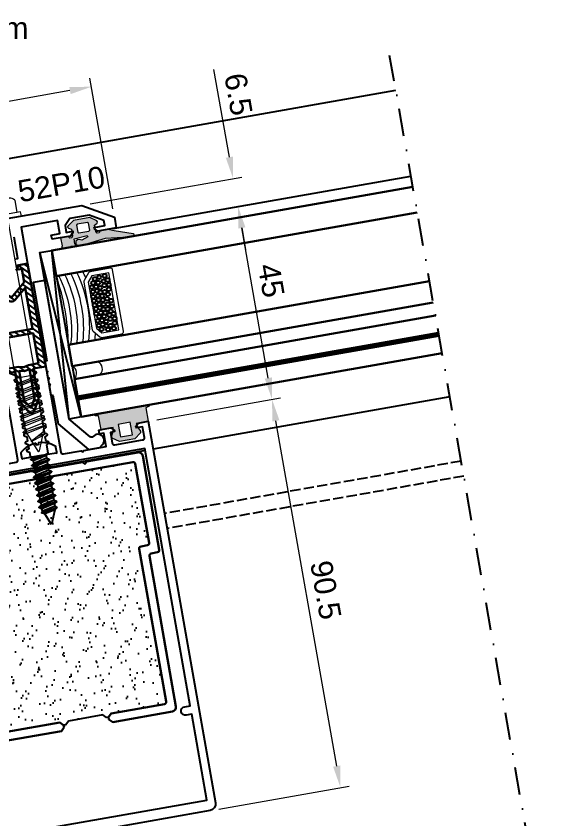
# Model space of a CAD drawing. Header units: millimetres. Extents: x 22319 to 27873, y 35287 to 39437.
# Drawn here: x 23661.8 to 23784.3, y 38322.5 to 38506.9 of the extents above; entities that cross this region are included whole.
import ezdxf
from ezdxf.enums import TextEntityAlignment as Align

# ---------------------------------------------------------------- set-up
doc = ezdxf.new("R2010")
doc.units = ezdxf.units.MM
doc.header["$LTSCALE"] = 0.5
for name, pattern in [('ACDINTGB', [9, 4, -1, 1, -1, 1, -1]), ('AM_DIN_F_W050', [6.25, 4.75, -1.5]), ('DASHDOT', [25.4, 12.7, -6.35, 0, -6.35])]:
    doc.linetypes.add(name, pattern=pattern)
for name, color, linetype in [('1', 1, 'Continuous'), ('2', 2, 'Continuous'), ('PROFILE_PO', 2, 'Continuous'), ('S_GASKET_HATCH', 252, 'Continuous')]:
    doc.layers.add(name, color=color, linetype=linetype)
for name, color, linetype, lineweight in [('AM_0', 7, 'Continuous', 30), ('AM_1', 14, 'Continuous', 30), ('AM_3', 6, 'AM_DIN_F_W050', 25), ('AM_4', 3, 'Continuous', 25), ('AM_5', 3, 'Continuous', 18), ('AM_6', 2, 'Continuous', 20), ('AM_7', 4, 'DASHDOT', 25), ('AM_8', 1, 'Continuous', 25), ('PROFILE_X2', 2, 'ACDINTGB', 9), ('S_ACCESSORY', 7, 'Continuous', 9), ('S_GASKET', 7, 'Continuous', 9), ('S_SILICON', 7, 'Continuous', 9)]:
    doc.layers.add(name, color=color, linetype=linetype, lineweight=lineweight)
doc.styles.add('Border', font='ARIAL.TTF')
doc.styles.get("Standard").update_dxf_attribs({"font": 'ARIAL.TTF'})
doc.dimstyles.new('SBS_DIN$0', dxfattribs={"dimscale": 2, "dimtxt": 2.5, "dimasz": 2.5, "dimexe": 1, "dimexo": 1, "dimgap": 1, "dimtad": 1, "dimrnd": 0.5, "dimdsep": 46, "dimtxsty": 'Standard', "dimcen": 0, "dimclrd": 256, "dimclre": 256, "dimclrt": 2, "dimadec": 0, "dimazin": 2, "dimtp": 0.1, "dimtm": 0.1, "dimtfac": 0.71, "dimtofl": 0, "dimtmove": 0, "dimatfit": 3, "dimfxl": 0, "dimlwd": -1, "dimlwe": -1, "dimarcsym": 0})

# ---------------------------------------------------------------- blocks, each defined once
blk = doc.blocks.new('*D468')
at = {"layer": 'AM_5'}
for p, q in [((23694.17557679348, 38414.12489868151), (23722.65733240346, 38419.1470006535)), ((23735.53463608797, 38334.59864141561), (23721.55595778577, 38413.87566553311)), ((23708.41352524283, 38324.7393247674), (23738.37249248233, 38330.02189900589))]:
    blk.add_line(p, q, dxfattribs=at)
for points in [[(23722.37663091328, 38414.02037234783), (23720.73528465827, 38413.73095871838), (23720.68771689744, 38418.79970429817)], [(23736.35530921548, 38334.74334823034), (23734.71396296046, 38334.45393460089), (23736.4028769763, 38329.67460265056)]]:
    blk.add_solid(points, dxfattribs=at)
at = {"layer": 'Defpoints', "color": 0}
for p in [(23720.68771689744, 38418.79970429817), (23692.20596128746, 38413.77760232618), (23706.4439097368, 38324.39202841207)]:
    blk.add_point(p, dxfattribs=at)
at = {"layer": 'AM_5', "color": 2, "insert": (23733.02899362683, 38375.02775017411), "char_height": 5, "attachment_point": 5, "rotation": 280.00000000000347}
blk.add_mtext('90.5', dxfattribs=at)
blk = doc.blocks.new('*D469')
at = {"layer": 'AM_5'}
for p, q in [((23684.10279514157, 38462.61241279385), (23678.81787461324, 38492.5846865043)), ((23674.24113220351, 38489.74683010994), (23631.89439882399, 38482.27995847027)), ((23631.90798423193, 38453.40905937749), (23626.6230637036, 38483.38133308795))]:
    blk.add_line(p, q, dxfattribs=at)
for points in [[(23674.09642538879, 38490.56750323746), (23674.38583901824, 38488.92615698243), (23679.16517096858, 38490.61507099828)], [(23631.74969200927, 38483.10063159778), (23632.03910563872, 38481.45928534275), (23626.97036005893, 38481.41171758193)]]:
    blk.add_solid(points, dxfattribs=at)
at = {"layer": 'Defpoints', "color": 0}
for p in [(23626.97036005893, 38481.41171758193), (23684.45009149691, 38460.64279728782), (23632.25528058727, 38451.43944387146)]:
    blk.add_point(p, dxfattribs=at)
at = {"layer": 'AM_5', "color": 2, "insert": (23652.27687268819, 38490.498770393), "char_height": 5, "attachment_point": 5, "rotation": 10.000000000005}
blk.add_mtext('53', dxfattribs=at)
blk = doc.blocks.new('*D470')
at = {"layer": 'AM_5'}
for p, q in [((23710.87659485923, 38474.44134234334), (23707.32662595864, 38494.57421642941)), ((23678.90216603665, 38463.72625478975), (23713.71445125358, 38469.86459993361)), ((23685.8690199274, 38458.35445931232), (23714.8431587329, 38463.46338172653)), ((23713.74178411521, 38458.19204660613), (23714.61002500355, 38453.26800784106))]:
    blk.add_line(p, q, dxfattribs=at)
for points in [[(23711.69726798674, 38474.58604915807), (23710.05592173172, 38474.29663552863), (23711.74483574756, 38469.51730357828)], [(23714.56245724272, 38458.33675342085), (23712.9211109877, 38458.04733979141), (23712.87354322687, 38463.11608537119)]]:
    blk.add_solid(points, dxfattribs=at)
at = {"layer": 'Defpoints', "color": 0}
for p in [(23711.74483574756, 38469.51730357828), (23676.93255053062, 38463.37895843441), (23683.89940442138, 38458.00716295699)]:
    blk.add_point(p, dxfattribs=at)
at = {"layer": 'AM_5', "color": 2, "insert": (23712.95360519352, 38488.88093561752), "char_height": 5, "attachment_point": 5, "rotation": 280.00000000000347}
blk.add_mtext('6.5', dxfattribs=at)
blk = doc.blocks.new('pv002')
at = {"layer": 'AM_8'}
h = blk.add_hatch(dxfattribs=at)
h.set_pattern_fill('USER', color=256, angle=45, pattern_type=0)
h.set_pattern_definition([(45, (-1649.052311359614, -464.2889585145235), (-0.7071067811865475, 0.7071067811865476), [])])
edge = h.paths.add_edge_path()
edge.add_line((0, 0), (-2.899999999999636, 0))
edge.add_line((-2.899999999999636, 3.550000000000182), (-2.899999999999636, 0))
edge.add_line((-2.700000000000728, 3.603589838486187), (-2.900000000001455, 3.550000000000182))
edge.add_line((-2.700000000000728, 3.603589838486187), (-2.700000000000728, 3.996410161513722))
edge.add_line((-2.700000000000728, 3.996410161513722), (-2.900000000001455, 4.050000000000182))
edge.add_line((-2.899999999999636, 5.349999999999909), (-2.899999999999636, 4.049999999999727))
edge.add_line((-2.700000000000728, 5.403589838486369), (-2.900000000001455, 5.349999999999909))
edge.add_line((-2.700000000000728, 5.403589838486369), (-2.700000000000728, 5.796410161513904))
edge.add_line((-2.899999999999636, 5.849999999999909), (-2.699999999998909, 5.79641016151345))
edge.add_line((-2.899999999999636, 5.849999999999909), (-2.899999999999636, 7.062741470229412))
edge.add_line((-4.393782217350235, 9.650048166123725), (-2.899999999999636, 7.062741470228957))
edge.add_arc((-5, 9.300048166123815), 0.7000000000000146, 390.000000000001, 450)
edge.add_arc((-5, 9.300048166123815), 0.7000000000000135, 450, 509.999999999997)
edge.add_line((-7.100000000000364, 7.062741470228957), (-5.606217782649765, 9.650048166123725))
edge.add_line((-7.100000000000364, 5.849999999999909), (-7.100000000000364, 7.062741470228957))
edge.add_line((-7.299999999999272, 5.79641016151345), (-7.099999999998545, 5.849999999999909))
edge.add_line((-7.299999999999272, 5.79641016151345), (-7.299999999999272, 5.403589838485914))
edge.add_line((-7.100000000000364, 5.349999999999909), (-7.299999999999272, 5.403589838486369))
edge.add_line((-7.100000000000364, 4.050000000000182), (-7.100000000000364, 5.349999999999909))
edge.add_line((-7.299999999999272, 3.996410161513722), (-7.099999999998545, 4.050000000000182))
edge.add_line((-7.299999999999272, 3.996410161513722), (-7.299999999999272, 3.603589838486187))
edge.add_line((-7.100000000000364, 3.550000000000182), (-7.299999999999272, 3.603589838486187))
edge.add_line((-7.100000000000364, 3.550000000000182), (-7.100000000000364, 0))
edge.add_line((-10, 0), (-7.100000000000364, 0))
edge.add_line((-10, 0), (-10, -24))
edge.add_line((-10, -24), (-8.075735931288364, -24))
edge.add_line((-8.075735931288364, -24), (-7.587867965645273, -23.512132034356))
edge.add_arc((-7.799999999999272, -23.30000000000018), 0.2999999999999711, 314.999999999958, 356.718851247591)
edge.add_arc((-7.799999999999272, -23.30000000000018), 0.3000000000001083, 356.718851247591, 450)
edge.add_line((-8.5, -23), (-7.799999999999272, -23))
edge.add_line((-8.5, -19.93684870912102), (-8.5, -23.00000000000045))
edge.add_line((-8.5, -19.93684870912102), (-5, -17.00000000000045))
edge.add_line((-5, -17), (-1.5, -19.93684870912011))
edge.add_line((-1.5, -19.93684870912057), (-1.5, -23.00000000000045))
edge.add_line((-2.200000000000728, -23), (-1.5, -23))
edge.add_arc((-2.200000000000728, -23.30000000000018), 0.2999999999999012, 450, 536.147953645932)
edge.add_arc((-2.200000000000728, -23.30000000000018), 0.3000000000000871, 536.147953645932, 585.0000000000271)
edge.add_line((-2.412132034356546, -23.512132034356), (-2.024264068712, -24))
edge.add_line((-2.024264068712, -24), (0, -24))
edge.add_line((0, 0), (0, -24))
edge = h.paths.add_edge_path(flags=16)
edge.add_arc((-5, -17), 0.9999999999999966, 410.000000000002, 489.9999999999891)
edge.add_line((-8.5, -18.63144141978864), (-5.642787609685911, -16.23395555688103))
edge.add_line((-8.5, -9), (-8.5, -18.63144141978819))
edge.add_line((-1.5, -9), (-8.5, -9))
edge.add_line((-1.5, -9), (-1.5, -18.63144141978819))
edge.add_line((-4.357212390314089, -16.23395555688103), (-1.5, -18.63144141978819))
edge.add_arc((-5, 8.500048166123634), 0.2000000000001071, 389.99999999998, 509.999999999987)
edge.add_line((-6.200000000000728, 6.821587197041026), (-5.173205080758635, 8.600048166123543))
edge.add_line((-6.200000000000728, 6.821587197041026), (-6.200000000000728, -0.06825143763126107))
edge.add_line((-6.200000000000728, -0.06825143763126107), (-5, 0.2532875932861316))
edge.add_line((-5, 0.2532875932865863), (-3.799999999999272, -0.06825143763080632))
edge.add_line((-3.799999999999272, 6.821587197041481), (-3.799999999999272, -0.06825143763080632))
edge.add_line((-4.826794919243184, 8.600048166123543), (-3.800000000001091, 6.821587197041481))
edge.add_line((-5, -0.6784609690830621), (-3.799999999999272, -1.000000000000455))
edge.add_line((-3.799999999999272, -1), (-1.5, -1))
edge.add_line((-1.5, -1), (-1.5, -8))
edge.add_line((-1.5, -8), (-8.5, -8))
edge.add_line((-8.5, -1), (-8.5, -8))
edge.add_line((-6.200000000000728, -1), (-8.500000000001819, -1))
edge.add_line((-6.200000000000728, -1), (-5.000000000001819, -0.6784609690826073))
at = {"layer": 'AM_1', "flags": 128}
for points in [[(-2.499322256418964, -23.27984592317898, -0.3946564050717572), (-2.200000000000728, -23), (-1.5, -23), (-1.5, -19.93684870912011), (-5, -17), (-8.5, -19.93684870912148), (-8.5, -23), (-7.799999999999272, -23, -0.4310878545440041), (-7.500491789374792, -23.31717066592455, -0.1840704505669093), (-7.587867965643454, -23.512132034356), (-8.075735931288364, -24), (-10, -24), (-10, 0), (-7.100000000000364, 0), (-7.100000000000364, 3.549999999999727), (-7.299999999999272, 3.603589838485732), (-7.299999999999272, 3.996410161513722), (-7.100000000000364, 4.049999999999727), (-7.100000000000364, 5.349999999999909), (-7.299999999999272, 5.403589838485914), (-7.299999999999272, 5.796410161513904), (-7.100000000000364, 5.849999999999909), (-7.100000000000364, 7.062741470228957), (-5.606217782649765, 9.650048166123725, -0.2679491924311086), (-5, 10.00004816612363, -0.267949192431118), (-4.393782217350235, 9.650048166123725), (-2.899999999999636, 7.062741470228957), (-2.899999999999636, 5.849999999999909), (-2.700000000000728, 5.796410161513904), (-2.700000000000728, 5.403589838485914), (-2.899999999999636, 5.349999999999909), (-2.899999999999636, 4.049999999999727), (-2.700000000000728, 3.996410161513722), (-2.700000000000728, 3.603589838485732), (-2.899999999999636, 3.549999999999727), (-2.899999999999636, 0), (0, 0), (0, -24), (-2.024264068712, -24), (-2.412132034356546, -23.512132034356, -0.2164453754112569)], [(-5.173205080756816, 8.600048166123997, -0.5773502691896664), (-4.826794919243184, 8.600048166123997), (-3.799999999999272, 6.821587197041936), (-3.799999999999272, -0.06825143763126107), (-5, 0.2532875932865863), (-6.200000000000728, -0.06825143763126107), (-6.200000000000728, 6.821587197040571)], [(-4.357212390314089, -16.23395555688103), (-1.5, -18.63144141978819), (-1.5, -9), (-8.5, -9), (-8.5, -18.63144141978819), (-5.64278760968773, -16.23395555688103, -0.3639702342661382)]]:
    blk.add_lwpolyline(points, format="xyb", close=True, dxfattribs=at)
blk.add_lwpolyline([(-3.799999999999272, -1), (-1.5, -1), (-1.5, -8), (-8.5, -8), (-8.5, -1), (-6.200000000000728, -1), (-5, -0.6784609690830621)], close=True, dxfattribs=at)
blk = doc.blocks.new('*D471')
at = {"layer": 'AM_5'}
for p, q in [((23684.88421454599, 38458.18078616718), (23714.84316307411, 38463.46335710634)), ((23719.81947600908, 38423.72374306322), (23713.74178845642, 38458.19202198595)), ((23694.17557679348, 38414.12489868151), (23722.65733240344, 38419.14700065349))]:
    blk.add_line(p, q, dxfattribs=at)
for points in [[(23714.56246158393, 38458.33672880066), (23712.92111532891, 38458.04731517122), (23712.87354756808, 38463.11606075101)], [(23720.64014913659, 38423.86844987795), (23718.99880288157, 38423.57903624851), (23720.68771689742, 38418.79970429816)]]:
    blk.add_solid(points, dxfattribs=at)
at = {"layer": 'Defpoints', "color": 0}
for p in [(23712.87354756808, 38463.11606075101), (23682.91459903996, 38457.83348981184), (23692.20596128746, 38413.77760232618)]:
    blk.add_point(p, dxfattribs=at)
at = {"layer": 'AM_5', "color": 2, "insert": (23720.48239179381, 38446.12414174793), "char_height": 5, "attachment_point": 5, "rotation": 280.00000000000347}
blk.add_mtext('45', dxfattribs=at)
blk = doc.blocks.new('Glass 6-16-Contraflam Lite 44.2')
at = {"layer": 'AM_0'}
for points in [[(84.25505423948198, 32.80004999999801), (0, 32.80004999999801), (0, 38.80004999999801), (84.25505423948198, 38.80004999999801)], [(84.25505423948198, 11.79995000000054), (0, 11.79995000000054), (0, 16.79995000000054), (84.25505423948198, 16.79995000000054)], [(84.25505423948198, 0), (0, 0), (0, 8.799950000000536), (84.25505423948198, 8.799950000000536)]]:
    blk.add_lwpolyline(points, dxfattribs=at)
at = {"layer": 'AM_8'}
for p, q in [((0, 4.799950000000536), (84.25505423948198, 4.799950000000536)), ((0, 4.39994999999908), (84.25505423948198, 4.39994999999908)), ((0, 3.999949999997625), (84.25505423948198, 3.999949999997625))]:
    blk.add_line(p, q, dxfattribs=at)
for centre in [(10.95919309370947, 30.92906579800911), (8.076184905392438, 29.78277766164683), (8.60768384788389, 30.62921253328386), (9.224985828066565, 29.65810423784569), (9.669370896248438, 30.86891733977245), (10.49909698517513, 29.764212863789), (11.47172377716197, 29.89243401171552), (7.59710336507851, 28.90487125205982), (7.667736545947264, 27.81888430726394), (8.580169273471256, 27.87133151430317), (8.580845816348301, 28.8449804709453), (9.37454009346402, 27.42307707200234), (9.472730572582805, 28.4201683947249), (10.30945030379371, 27.31479713025328), (10.51461893726082, 28.80865435733722), (11.34850541424021, 27.74814522330416), (11.5373853452511, 28.75329869052075), (7.542068813399965, 26.68008906635805), (7.542068813399965, 25.71426759698079), (8.602940010037855, 26.69652155687072), (8.602940010037855, 25.73070008749346), (9.578958496669657, 26.49944619029702), (9.578958496669657, 25.53362472091976), (10.6255153174061, 25.67082180912257), (10.95919309370947, 26.63664327849983), (7.542068813399965, 24.71347478454118), (7.667736545947264, 23.83686238488735), (8.580169273471256, 23.88930959192658), (8.602940010037855, 24.72990727505385), (9.578958496669657, 24.53283190848015), (10.51984677458677, 24.38913014449645), (11.34850541424021, 23.7661233009203), (11.43352744146978, 25.05616419453872), (7.542068813399965, 22.73145286216459), (8.076184905392438, 21.91287243771512), (8.602940010037855, 22.74788535267726), (9.224985828066565, 21.78819901391398), (9.37454009346402, 23.44105514962575), (9.578958496669657, 22.55080998609628), (10.30945030379371, 23.33277520787669), (10.49909698517513, 21.89430763985729), (10.95919309370947, 22.68800707429909), (11.47172377716197, 22.02252878778381), (7.59710336507851, 21.03496602813539), (7.667736545947264, 19.94897908333951), (8.580169273471256, 20.00142629037146), (8.580845816348301, 20.97507524702087), (9.472730572582805, 20.55026317079319), (10.51461893726082, 20.93874913341278), (11.34850541424021, 19.87823999937245), (11.5373853452511, 20.88339346659632), (8.157827586015628, 18.99362284989911), (9.37454009346402, 19.55317184807791), (9.578958496669657, 18.66292668454844), (10.30945030379371, 19.44489190632157), (10.95919309370947, 18.71104324021871)]:
    blk.add_circle(centre, 0.4393685602240112, dxfattribs=at)
at = {"layer": 'PROFILE_X2', "linetype": 'Continuous'}
blk.add_lwpolyline([(12.5, 17.15002599999571, 0.414213562373095), (13, 17.65002599999571), (13, 31.95004400000471, 0.414213562373095), (12.5, 32.45004400000471), (7.832599418146856, 32.45004400000471, 0.2212339828140486), (7.450142336630961, 32.27211011246982), (6.117542918487743, 30.68963351970888, 0.1767798107320656), (6, 30.36756740724377), (6, 19.23250259275665, 0.1767798107320793), (6.117542918484105, 18.91043648029154), (7.450142336630961, 17.3279598875306, 0.2212339828140487), (7.832599418146856, 17.15002599999571)], format="xyb", close=True, dxfattribs=at)
blk.add_lwpolyline([(12, 18.15002599999571), (12, 31.45004400000471), (8.065218836291024, 31.45004400000471), (7, 30.18508481448953), (7, 19.41498518551089), (8.065218836294662, 18.15002599999571)], close=True, dxfattribs=at)
at = {"layer": 'S_SILICON', "linetype": 'Continuous'}
for centre, radius, start, end in [((-50.17100253149692, 24.80004999999801), 50.80481763588586, 350.9401915933207, 9.05980840667925), ((-26.50586874385408, 24.80004999999801), 28.26835861790447, 343.560548821095, 16.43945117890499), ((-25.11272946330064, 24.80004999999801), 28.26835861790447, 343.560548821095, 16.43945117890499), ((-23.71959018275084, 24.80004999999801), 28.26835861790447, 343.560548821095, 16.43945117890499), ((-22.32645090220103, 24.80004999999801), 28.26835861790447, 343.560548821095, 16.43945117890499), ((-20.93331162159302, 24.80005000000529), 28.26835861784836, 13.18916975009523, 16.43945117890499), ((-20.93331162159302, 24.80004999999801), 28.26835861784836, 343.560548821095, 346.8107813933117), ((-1.104350487039483, 10.29994999997871), 1.862683547508502, 306.3617510193578, 53.63824898047437), ((4.895649512956879, 10.29994999996416), 1.862683547508502, 306.3617510193578, 53.63824898047437)]:
    blk.add_arc(centre, radius, start, end, dxfattribs=at)
blk = doc.blocks.new('52T62')
at = {"color": 7, "linetype": 'Continuous', "flags": 128}
for points in [[(2.099985000000743, 16.10952364800323), (2.597553437350143, 16.39679491924471, 0.6556287290975692), (2.556027778293355, 16.76126095119253), (2.099985000000743, 16.90068722057913), (2.099985000000743, 17.9195236480009), (2.597553437350143, 18.20679491924238, 0.6556287290975841), (2.556027778293355, 18.57126095119747), (2.099985000000743, 18.7106872205768), (2.099985000000743, 19.72952364799858), (2.597553437350143, 20.01679491924733, 0.6556287290975841), (2.556027778293355, 20.38126095119515), (2.099985000000743, 20.52068722057447), (2.099985000000743, 21.53952364800352), (2.597553437350143, 21.826794919245, 0.655628729097467), (2.556027778293355, 22.19126095119282), (2.099985000000743, 22.33068722057942), (2.099985000000743, 22.5, -0.4142135623730284), (2.599985000000743, 23), (4.99998499999856, 23), (4.99998499999856, 3, 0.4142135623733615), (5.49998499999856, 2.5), (9.699984999999288, 2.5), (9.99998499999856, 2.200000000004366), (10.29998499999783, 2.5), (15.49998499999856, 2.5), (15.49998499999856, 5.600000000005821), (14.49998499999856, 5.600000000005821), (14.49998499999856, 6.5), (15.49998499999856, 6.5), (17.29998499999783, 6.5), (17.99998499999856, 5.80000000000291), (17.99998499999856, 5.5), (16.99998499999856, 5.5), (16.99998499999856, 3, 0.414213562373095), (17.49998499999856, 2.5), (23.99998499999856, 2.5, 0.414213562373095), (24.49998499999856, 3), (24.49998499999856, 5.5), (22.99998499999856, 5.5), (22.99998499999856, 5.80000000000291), (23.69998499999929, 6.5), (25.99998499999856, 6.5), (25.99998499999856, -82.5, -0.414213562373095), (24.49998499999856, -84), (-1.500000144005753e-05, -84), (-24.50001500000144, -84, -0.4142135623730728), (-26.00001500000144, -82.5), (-26.00001500000144, 6.5), (-23.70001500000217, 6.5), (-23.00001500000144, 5.80000000000291), (-23.00001500000144, 5.5), (-24.50001500000144, 5.5), (-24.50001500000144, 3, 0.414213562373095), (-24.00001500000144, 2.5), (-17.50001500000144, 2.5, 0.4142135623732282), (-17.00001500000144, 3), (-17.00001500000144, 5.5), (-18.00001500000144, 5.5), (-18.00001500000144, 5.80000000000291), (-17.30001500000071, 6.5), (-15.50001500000144, 6.5), (-14.50001500000144, 6.5), (-14.50001500000144, 5.600000000005821), (-15.50001500000144, 5.600000000005821), (-15.50001500000144, 2.5), (-10.30001500000071, 2.5), (-10.00001500000144, 2.200000000004366), (-9.700015000002168, 2.5), (-5.50001500000144, 2.5, 0.4142135623733614), (-5.00001500000144, 3), (-5.00001500000144, 23), (-3.600014999999985, 23), (-2.100014999999985, 22.13397459621774), (-2.100014999999985, 21.33068722057942), (-2.556057778292598, 21.19126095119282, 0.6556287290967124), (-2.597583437349385, 20.826794919245), (-2.100014999999985, 20.53952364800352), (-2.100014999999985, 19.52068722057447), (-2.556057778292598, 19.38126095119515, 0.6556287290968543), (-2.597583437349385, 19.01679491924733), (-2.100014999999985, 18.72952364799858), (-2.100014999999985, 17.7106872205768), (-2.556057778292598, 17.57126095119747, 0.6556287290968543), (-2.597583437349385, 17.20679491924238), (-2.100014999999985, 16.9195236480009), (-2.100014999999985, 15.90068722057913), (-2.556057778292598, 15.76126095119253, 0.6556287290968413), (-2.597583437349385, 15.39679491924471), (-2.100014999999985, 15.10952364800323), (-2.100014999999985, 14.09068722057418), (-2.556057778292598, 13.95126095119485, 0.6556287290967703), (-2.597583437349385, 13.58679491924704), (-2.100014999999985, 13.29952364799829), (-2.100014999999985, 12.28068722057651), (-2.556057778292598, 12.14126095119718, 0.6556287290968543), (-2.597583437349385, 11.77679491924209), (-2.100014999999985, 11.48952364800061), (-2.100014999999985, 10.47068722057884), (-2.556057778292598, 10.33126095119223, 0.6556287290967124), (-2.597583437349385, 9.966794919244421), (-2.100014999999985, 9.679523648002942), (-2.100014999999985, 8.660687220573891), (-2.556057778292598, 8.521260951194563, 0.6556287290968543), (-2.597583437349385, 8.15679491924675), (-2.100014999999985, 7.869523647997994), (-2.100014999999985, 6.850687220576219), (-2.556057778292598, 6.711260951196891, 0.6556287290968065), (-2.597583437349385, 6.346794919249078), (-2.100014999999985, 6.059523648000322), (-2.100014999999985, 5.040687220578548), (-2.556057778292598, 4.90126095119922, 0.6556287290966915), (-2.597583437349385, 4.53679491924413), (-2.100014999999985, 4.249523648002651), (-2.100014999999985, 3.264337491957122), (-1.500000144005753e-05, 2.5), (2.099985000000743, 3.317646630566742), (2.099985000000743, 5.249523648002651), (2.597553437350143, 5.53679491924413, 0.6556287290975459), (2.556027778293355, 5.901260951191944), (2.099985000000743, 6.040687220578548), (2.099985000000743, 7.059523648000322), (2.597553437350143, 7.346794919241802, 0.6556287290975841), (2.556027778293355, 7.711260951196891), (2.099985000000743, 7.850687220576219), (2.099985000000743, 8.869523647997994), (2.597553437350143, 9.15679491924675, 0.6556287290975841), (2.556027778293355, 9.521260951194563), (2.099985000000743, 9.660687220573891), (2.099985000000743, 10.67952364800294), (2.597553437350143, 10.96679491924442, 0.655628729097467), (2.556027778293355, 11.33126095119223), (2.099985000000743, 11.47068722057884), (2.099985000000743, 12.48952364800061), (2.597553437350143, 12.77679491924937, 0.6556287290975841), (2.556027778293355, 13.14126095119718), (2.099985000000743, 13.28068722057651), (2.099985000000743, 14.29952364800556), (2.597553437350143, 14.58679491924704, 0.6556287290975226), (2.556027778293355, 14.95126095119485), (2.099985000000743, 15.09068722057418)], [(-24.20001499999853, -59.5), (-22.90001499999926, -59.5, -0.414213562373095), (-21.90001499999926, -60.5, -0.414213562373095), (-22.90001499999926, -61.5), (-24.20001499999853, -61.5), (-24.20001499999853, -81.5), (24.19998499999929, -81.5), (24.19998499999929, -61.5), (22.89998500000002, -61.5, -0.414213562373095), (21.89998500000002, -60.5, -0.414213562373095), (22.89998500000002, -59.5), (24.19998499999929, -59.5), (24.19998499999929, 0.5), (-24.20001499999853, 0.5)]]:
    blk.add_lwpolyline(points, format="xyb", close=True, dxfattribs=at)
blk = doc.blocks.new('52R020_b')
at = {"layer": 'S_GASKET_HATCH'}
h = blk.add_hatch(color=256, dxfattribs=at)
h.paths.add_polyline_path([(-6.900001999998494, -2.400000000001455), (-4.099997999997868, -2.400000000001455), (-4.099997999997868, 0.5), (-6.900001999998494, 0.5)], flags=16)
h.paths.add_polyline_path([(-8.881461999997555, -1.897633000000496), (-8.375529999997525, -1.008142000006046), (-8.200000999997428, 0), (-11, 0), (-11, 3.185598684030992), (-11.79999899999893, 3.399957684036053), (-11.79999899999893, 3.699957684038964), (0.7999990000025718, 3.699957684038964), (0.7999990000025718, 3.399957684036053), (0, 3.185598684030992), (0, 0), (-2.799998999998934, 0), (-2.624469999998837, -1.008142000006046), (-2.118537999998807, -1.897633000000496), (-2.177928999997675, -2.334233000001404), (-3.700000999997428, -3.400000000001455), (-7.299998999998934, -3.400000000001455), (-8.82207500000004, -2.334233000001404)])
at = {"layer": 'S_GASKET'}
for points in [[(-8.881461999997555, -1.897633000000496), (-8.375529999997525, -1.008142000006046), (-8.200000999997428, 0), (-11, 0), (-11, 3.185598684030992), (-11.79999899999893, 3.399957684036053), (-11.79999899999893, 3.699957684038964), (0.7999990000025718, 3.699957684038964), (0.7999990000025718, 3.399957684036053), (0, 3.185598684030992), (0, 0), (-2.799998999998934, 0), (-2.624469999998837, -1.008142000006046), (-2.118537999998807, -1.897633000000496), (-2.177928999997675, -2.334233000001404), (-3.700000999997428, -3.400000000001455), (-7.299998999998934, -3.400000000001455), (-8.82207500000004, -2.334233000001404)], [(-6.900001999998494, -2.400000000001455), (-4.099997999997868, -2.400000000001455), (-4.099997999997868, 0.5), (-6.900001999998494, 0.5)]]:
    blk.add_lwpolyline(points, close=True, dxfattribs=at)
blk = doc.blocks.new('INS 2')
at = {"layer": 'AM_8'}
h = blk.add_hatch(dxfattribs=at)
h.set_pattern_fill('AR-SAND', color=1, scale=0.1, angle=90, style=0)
h.set_pattern_definition([(127.5, (-1167.893984370588, 1836.543305400111), (-4.894132373293424, -0.1600031295984043), [0, -3.860800000000001, 0, -4.318000000000001, 0, -4.1275]), (97.49999999999996, (-1167.893984370588, 1836.543305400111), (-7.168251005683543, 4.495232831380027), [0, -2.0828, 0, -3.4798, 0, -1.3335]), (57.49999999999999, (-1167.893984370588, 1833.419105400113), (-0.01437184678545643, 7.90992370241458), [0, -1.27, 0, -4.572, 0, -5.969]), (47.5, (-1167.893984370588, 1833.419105400113), (-2.229293232572162, 7.635564524722972), [0, -0.635, 0, -2.9972, 0, -3.429])])
h.paths.add_polyline_path([(18.90001199999824, 57.49996900000042, 0.4142135623730951), (18.40001199999824, 57.99996900000042), (6.000011999996781, 57.99996900000042), (5.250011999996786, 58.74996900000042), (4.750011999996786, 58.74996900000042), (4.000011999996786, 57.99996900000042), (-3.999988000003214, 57.99996900000042), (-4.750012000000424, 58.74996900000042), (-5.249988000003214, 58.74996900000042), (-5.999988000003218, 57.99996900000042), (-18.39998799999739, 57.99996900000042, 0.4142135623730951), (-18.89998799999739, 57.49996900000042), (-18.89998799999739, 21.89996900000187, -0.4142135623730951), (-19.39998799999739, 21.39996900000187), (-20.89998799999739, 21.39996900000187, 0.4142135623730951), (-21.39998799999739, 20.89996900000187), (-21.39998800000103, 2.5, 0.4142135623730951), (-20.89998800000103, 2), (20.90001199999824, 2, 0.4142135623730951), (21.40001199999824, 2.5), (21.40001199999824, 20.89996900000187, 0.4142135623730951), (20.90001199999824, 21.39996900000187), (19.40001199999824, 21.39996900000187, -0.4142135623730951), (18.90001199999824, 21.89996900000187)])
at = {"layer": 'AM_0'}
blk.add_lwpolyline([(22.90001199999824, 23.39996900000187), (21.40001199999824, 23.39996900000187, -0.414213562373095), (20.90001199999824, 23.89996900000187), (20.90001199999824, 58.99996900000042, 0.414213562373095), (19.90001199999824, 59.99996900000042), (6.000011999996786, 59.99996900000042), (5.250011999996786, 59.24996900000042), (5.250011999996786, 58.74996900000042), (6.000011999996786, 57.99996900000042), (18.40001199999824, 57.99996900000042, -0.414213562373095), (18.90001199999824, 57.49996900000042), (18.90001199999824, 21.89996900000187, 0.414213562373095), (19.40001199999824, 21.39996900000187), (20.90001199999824, 21.39996900000187, -0.414213562373095), (21.40001199999824, 20.89996900000187), (21.40001199999824, 2.5, -0.414213562373095), (20.90001199999824, 2), (-20.89998800000103, 2, -0.414213562373095), (-21.39998800000103, 2.5), (-21.39998799999739, 20.89996900000187, -0.414213562373095), (-20.89998799999739, 21.39996900000187), (-19.39998799999739, 21.39996900000187, 0.414213562373095), (-18.89998799999739, 21.89996900000187), (-18.89998799999739, 57.49996900000042, -0.414213562373095), (-18.39998799999739, 57.99996900000042), (-5.999988000003214, 57.99996900000042), (-5.249988000003214, 58.74996900000042), (-5.249988000003214, 59.24996900000042), (-5.999988000003214, 59.99996900000042), (-19.89998799999739, 59.99996900000042, 0.414213562373095), (-20.89998799999739, 58.99996900000042), (-20.89998799999739, 23.89996900000187, -0.414213562373095), (-21.39998799999739, 23.39996900000187), (-22.89998799999739, 23.39996900000187, 0.414213562373095), (-23.39998799999739, 22.89996900000187), (-23.39998800000103, 1, 0.4142135623734946), (-22.39998799999739, 0), (-10.5, 0), (-10, 0.5), (-9.5, 0), (9.5, 0), (10, 0.5), (10.5, 0), (22.40001199999824, 0, 0.4142135623729619), (23.40001199999824, 1), (23.40001199999824, 22.89996900000187, 0.414213562373095)], format="xyb", close=True, dxfattribs=at)
at = {"layer": 'AM_4'}
blk.add_lwpolyline([(-5.250012000000424, 58.74996900000042), (-4.750012000000424, 58.74996900000042), (-3.999988000003214, 57.99996900000042), (4.000011999996786, 57.99996900000042), (4.750011999996786, 58.74996900000042), (5.250011999996786, 58.74996900000042)], dxfattribs=at)
blk = doc.blocks.new('82K416')
at = {"layer": '2'}
for p, q in [((-0.1726315789474029, 4.100000000000023), (-1.277065415215134, 4.100000000000023)), ((0, 3.92736842105262), (0, 0)), ((0.8077202549802678, 1.566250000000025), (1.115880961160315, 2.10000000000008)), ((1.115880961160315, 2.10000000000008), (1.247130961160337, 2.10000000000008)), ((1.247130961160337, 2.10000000000008), (1.555291667340157, 1.566250000000025)), ((1.247130961160337, 2.10000000000008), (1.942755961160174, -2.099999999999909)), ((2.198970254980395, 1.566250000000025), (2.507130961160328, 2.10000000000008)), ((2.507130961160328, 2.10000000000008), (2.638380961160294, 2.10000000000008)), ((2.638380961160294, 2.10000000000008), (2.946541667340171, 1.566250000000025)), ((2.638380961160294, 2.10000000000008), (3.334005961160187, -2.099999999999909)), ((3.590220254980409, 1.566250000000025), (3.898380961160285, 2.10000000000008)), ((3.898380961160285, 2.10000000000008), (4.029630961160308, 2.10000000000008)), ((4.029630961160308, 2.10000000000008), (4.337791667340298, 1.566250000000025)), ((4.029630961160308, 2.10000000000008), (4.725255961160315, -2.099999999999909)), ((4.981470254980422, 1.566250000000025), (5.289630961160356, 2.10000000000008)), ((5.289630961160356, 2.10000000000008), (5.420880961160265, 2.10000000000008)), ((5.420880961160265, 2.10000000000008), (5.729041667340312, 1.566250000000025)), ((5.420880961160265, 2.10000000000008), (6.116505961160328, -2.099999999999909)), ((6.372720254980436, 1.566250000000025), (6.680880961160369, 2.10000000000008)), ((6.680880961160369, 2.10000000000008), (6.812130961160278, 2.100000000000193)), ((6.812130961160278, 2.100000000000193), (7.120291667340325, 1.566250000000025)), ((6.812130961160278, 2.100000000000193), (7.507755961160285, -2.099999999999909)), ((7.781470254980491, 1.566250000000025), (8.089630961160424, 2.100000000000023)), ((8.089630961160424, 2.100000000000023), (8.22088096116039, 2.100000000000023)), ((8.22088096116039, 2.100000000000023), (8.529041667340266, 1.566250000000025)), ((8.22088096116039, 2.100000000000023), (8.916505961160283, -2.100000000000023)), ((9.172720254980504, 1.566250000000025), (9.480880961160437, 2.100000000000023)), ((9.480880961160437, 2.100000000000023), (9.612130961160403, 2.100000000000023)), ((9.612130961160403, 2.100000000000023), (9.920291667340393, 1.566250000000025)), ((9.612130961160403, 2.100000000000023), (10.30775596116041, -2.100000000000023)), ((10.58147025498039, 1.566250000000025), (10.88963096116026, 2.100000000000023)), ((10.88963096116026, 2.100000000000023), (11.02088096116029, 2.100000000000023)), ((11.02088096116029, 2.100000000000023), (11.32904166734033, 1.566250000000025)), ((11.02088096116029, 2.100000000000023), (11.71650596116029, -2.100000000000023)), ((11.9727202549804, 1.566250000000025), (12.31203958864859, 1.911872437807801)), ((12.31203958864859, 1.911872437807801), (12.4432895886485, 1.911872437807801)), ((12.4432895886485, 1.911872437807801), (12.77109964706028, 1.337454317738775)), ((12.4432895886485, 1.911872437807801), (13.0463843777801, -1.729454590911985)), ((-3.015655551236478, 0.2589473684209906), (-2.589473684210589, 0.2589473684209906)), ((-2.589473684210589, 0.2589473684209906), (-2.589473684210589, -0.2589473684209906)), ((0.8077202549802678, 1.566250000000025), (0, 1.566250000000025)), ((0, 1.229847312665697), (0.55150596116016, -2.099999999999909)), ((0, 0), (0, -3.92736842105262)), ((0.1640416673402001, 1.566250000000025), (0.8596666673400932, -1.566249999999911)), ((0.8077202549802678, 1.566250000000025), (1.503345254980331, -1.566249999999911)), ((1.555291667340157, 1.566250000000025), (2.250916667340221, -1.566249999999911)), ((2.198970254980395, 1.566250000000025), (1.555291667340157, 1.566250000000025)), ((2.198970254980395, 1.566250000000025), (2.894595254980288, -1.566249999999911)), ((2.946541667340171, 1.566250000000025), (3.642166667340234, -1.566249999999911)), ((3.590220254980409, 1.566250000000025), (2.946541667340171, 1.566250000000025)), ((3.590220254980409, 1.566250000000025), (4.285845254980359, -1.566249999999911)), ((4.337791667340298, 1.566250000000025), (5.033416667340191, -1.566249999999911)), ((4.981470254980422, 1.566250000000025), (4.337791667340298, 1.566250000000025)), ((4.981470254980422, 1.566250000000025), (5.677095254980372, -1.566249999999911)), ((5.729041667340312, 1.566250000000025), (6.424666667340261, -1.566249999999911)), ((6.372720254980436, 1.566250000000025), (5.729041667340312, 1.566250000000025)), ((6.372720254980436, 1.566250000000025), (7.068345254980386, -1.566249999999911)), ((7.120291667340325, 1.566250000000025), (7.781470254980491, 1.566250000000025)), ((7.120291667340325, 1.566250000000025), (7.815916667340275, -1.566249999999911)), ((7.781470254980491, 1.566250000000025), (8.477095254980384, -1.566250000000025)), ((8.529041667340266, 1.566250000000025), (9.22466666734033, -1.566250000000025)), ((9.172720254980504, 1.566250000000025), (8.529041667340266, 1.566250000000025)), ((9.172720254980504, 1.566250000000025), (9.868345254980454, -1.566250000000025)), ((9.920291667340393, 1.566250000000025), (10.61591666734029, -1.566250000000025)), ((10.58147025498039, 1.566250000000025), (9.920291667340393, 1.566250000000025)), ((10.58147025498039, 1.566250000000025), (11.2770952549804, -1.566250000000025)), ((11.32904166734033, 1.566250000000025), (12.02466666734017, -1.566250000000025)), ((11.9727202549804, 1.566250000000025), (11.32904166734033, 1.566250000000025)), ((11.9727202549804, 1.566250000000025), (12.6304725983079, -1.395703948568723)), ((12.77109964706028, 1.337454317738775), (16, 0)), ((12.77109964706028, 1.337454317738775), (13.31507234901301, -1.112133447029294)), ((16, 0), (13.31507234901301, -1.112133447029294)), ((-2.589473684210589, -0.2589473684209906), (-3.015655551236478, -0.2589473684209906)), ((0, -1.061468851786685), (0.1120952549803178, -1.566249999999911)), ((0, -1.566249999999911), (0.1120952549803178, -1.566249999999911)), ((0.4202559611601941, -2.099999999999909), (0.1120952549803178, -1.566249999999911)), ((0.8596666673400932, -1.566249999999911), (0.55150596116016, -2.099999999999909)), ((0.8596666673400932, -1.566249999999911), (1.503345254980331, -1.566249999999911)), ((1.811505961160208, -2.099999999999909), (1.503345254980331, -1.566249999999911)), ((2.250916667340221, -1.566249999999911), (1.942755961160174, -2.099999999999909)), ((2.250916667340221, -1.566249999999911), (2.894595254980288, -1.566249999999911)), ((3.202755961160278, -2.099999999999909), (2.894595254980288, -1.566249999999911)), ((3.642166667340234, -1.566249999999911), (3.334005961160187, -2.099999999999909)), ((3.642166667340234, -1.566249999999911), (4.285845254980359, -1.566249999999911)), ((4.594005961160292, -2.099999999999909), (4.285845254980359, -1.566249999999911)), ((5.033416667340191, -1.566249999999911), (4.725255961160315, -2.099999999999909)), ((5.033416667340191, -1.566249999999911), (5.677095254980372, -1.566249999999911)), ((5.985255961160306, -2.099999999999909), (5.677095254980372, -1.566249999999911)), ((6.424666667340261, -1.566249999999911), (6.116505961160328, -2.099999999999909)), ((6.424666667340261, -1.566249999999911), (7.068345254980386, -1.566249999999911)), ((7.376505961160319, -2.099999999999909), (7.068345254980386, -1.566249999999911)), ((7.815916667340275, -1.566249999999911), (7.507755961160285, -2.099999999999909)), ((7.815916667340275, -1.566249999999911), (8.477095254980384, -1.566250000000025)), ((8.785255961160374, -2.100000000000023), (8.477095254980384, -1.566250000000025)), ((9.22466666734033, -1.566250000000025), (8.916505961160283, -2.100000000000023)), ((9.22466666734033, -1.566250000000025), (9.868345254980454, -1.566250000000025)), ((10.17650596116039, -2.100000000000023), (9.868345254980454, -1.566250000000025)), ((10.61591666734029, -1.566250000000025), (10.30775596116041, -2.100000000000023)), ((10.61591666734029, -1.566250000000025), (11.2770952549804, -1.566250000000025)), ((11.58525596116033, -2.100000000000023), (11.2770952549804, -1.566250000000025)), ((12.02466666734017, -1.566250000000025), (11.71650596116029, -2.100000000000023)), ((12.02466666734017, -1.566250000000025), (12.21873800793321, -1.566250000000025)), ((12.6304725983079, -1.395703948568723), (12.21873800793321, -1.566250000000025)), ((12.91513437778019, -1.729454590911985), (12.6304725983079, -1.395703948568723)), ((13.0463843777801, -1.729454590911985), (12.91513437778019, -1.729454590911985)), ((13.31507234901301, -1.112133447029294), (13.0463843777801, -1.729454590911985)), ((0.55150596116016, -2.099999999999909), (0.4202559611601941, -2.099999999999909)), ((1.942755961160174, -2.099999999999909), (1.811505961160208, -2.099999999999909)), ((3.334005961160187, -2.099999999999909), (3.202755961160278, -2.099999999999909)), ((4.725255961160315, -2.099999999999909), (4.594005961160292, -2.099999999999909)), ((6.116505961160328, -2.099999999999909), (5.985255961160306, -2.099999999999909)), ((7.507755961160285, -2.099999999999909), (7.376505961160319, -2.099999999999909)), ((8.916505961160283, -2.100000000000023), (8.785255961160374, -2.100000000000023)), ((10.30775596116041, -2.100000000000023), (10.17650596116039, -2.100000000000023)), ((11.71650596116029, -2.100000000000023), (11.58525596116033, -2.100000000000023)), ((-1.277065415215134, -4.100000000000023), (-0.1726315789474029, -4.100000000000023))]:
    blk.add_line(p, q, dxfattribs=at)
for centre, radius, start, end in [((3.193684210526271, 0), 6.2147368421053, 140.6298121664776, 177.6119845367318), ((-1.277065415215134, 3.668421052631516), 0.4315789473685072, 90, 140.6298121664747), ((-0.1726315789474029, 3.92736842105262), 0.1726315789474029, 0, 90), ((3.193684210526271, 0), 6.214736842105283, 182.3880154632682, 219.3701878335224), ((-1.277065415215134, -3.668421052631572), 0.431578947368421, 219.370187833516, 270), ((-0.1726315789474029, -3.92736842105262), 0.1726315789473958, 270, 0)]:
    blk.add_arc(centre, radius, start, end, dxfattribs=at)
blk = doc.blocks.new('SCM642')
for p, q in [((-3.881197846483701, 4.618802153519937), (-1, 4.618802153519937)), ((-1, 5.5), (-1, -5.5)), ((0, 5.5), (-1, 5.5)), ((0, -5.5), (0, 5.5)), ((-4.5, -3.464101615136315), (-4.5, 3.464101615136315)), ((-3.881197846483701, 2.309401076759968), (-1, 2.309401076759968)), ((0, 2.25), (36.5, 2.25)), ((36.5, 2.25), (36.5, -2.25)), ((36.92073225483546, 2.099999999998545), (36.5, 2.099999999998545)), ((37.18379555453794, 2.224722897306492), (36.92073225483546, 2.099999999998545)), ((37.70500000000175, -2.099999999998545), (36.92073225483546, 2.099999999998545)), ((37.33379555453575, 2.224722897306492), (37.18379555453794, 2.224722897306492)), ((37.33379555453575, 2.224722897306492), (38.16558188957424, -2.383293312748719)), ((37.58856937969176, 2.099999999998545), (37.33379555453575, 2.224722897306492)), ((38.61000000000058, 2.099999999998545), (37.58856937969176, 2.099999999998545)), ((37.58856937969176, 2.099999999998545), (38.48102257227947, -2.099999999998545)), ((38.9852776749758, 2.75), (38.61000000000058, 2.099999999998545)), ((39.51500000000306, -2.099999999998545), (38.61000000000058, 2.099999999998545)), ((39.13527767497362, 2.75), (38.9852776749758, 2.75)), ((39.13527767497362, 2.75), (40.04027767497246, -2.75)), ((39.51055534994885, 2.099999999998545), (39.13527767497362, 2.75)), ((39.51055534994885, 2.099999999998545), (40.41555534994768, -2.099999999998545)), ((40.42000000000189, 2.099999999998545), (39.51055534994885, 2.099999999998545)), ((40.79527767497348, 2.75), (40.42000000000189, 2.099999999998545)), ((41.32500000000073, -2.099999999998545), (40.42000000000189, 2.099999999998545)), ((40.94527767497493, 2.75), (40.79527767497348, 2.75)), ((41.32055534994652, 2.099999999998545), (40.94527767497493, 2.75)), ((40.94527767497493, 2.75), (41.85027767497377, -2.75)), ((41.32055534994652, 2.099999999998545), (42.22555534994899, -2.099999999998545)), ((42.22999999999956, 2.099999999998545), (41.32055534994652, 2.099999999998545)), ((42.60527767497479, 2.75), (42.22999999999956, 2.099999999998545)), ((43.13500000000204, -2.099999999998545), (42.22999999999956, 2.099999999998545)), ((42.75527767497624, 2.75), (42.60527767497479, 2.75)), ((42.75527767497624, 2.75), (43.66027767497508, -2.75)), ((43.13055534994783, 2.099999999998545), (42.75527767497624, 2.75)), ((43.13055534994783, 2.099999999998545), (44.03555534994666, -2.099999999998545)), ((44.04000000000087, 2.099999999998545), (43.13055534994783, 2.099999999998545)), ((44.41527767497246, 2.75), (44.04000000000087, 2.099999999998545)), ((44.94500000000335, -2.099999999998545), (44.04000000000087, 2.099999999998545)), ((44.56527767497391, 2.75), (44.41527767497246, 2.75)), ((44.56527767497391, 2.75), (45.47027767497275, -2.75)), ((44.94055534994914, 2.099999999998545), (44.56527767497391, 2.75)), ((44.94055534994914, 2.099999999998545), (45.84555534994797, -2.099999999998545)), ((45.85000000000218, 2.099999999998545), (44.94055534994914, 2.099999999998545)), ((46.22527767497377, 2.75), (45.85000000000218, 2.099999999998545)), ((46.75500000000102, -2.099999999998545), (45.85000000000218, 2.099999999998545)), ((46.37527767497522, 2.75), (46.22527767497377, 2.75)), ((46.37527767497522, 2.75), (47.28027767497406, -2.75)), ((46.75055534994681, 2.099999999998545), (46.37527767497522, 2.75)), ((46.75055534994681, 2.099999999998545), (47.65555534994564, -2.099999999998545)), ((47.65999999999985, 2.099999999998545), (46.75055534994681, 2.099999999998545)), ((48.03527767497508, 2.75), (47.65999999999985, 2.099999999998545)), ((48.56500000000233, -2.099999999998545), (47.65999999999985, 2.099999999998545)), ((48.18527767497653, 2.75), (48.03527767497508, 2.75)), ((48.18527767497653, 2.75), (49.09027767497537, -2.75)), ((48.56055534994812, 2.099999999998545), (48.18527767497653, 2.75)), ((48.56055534994812, 2.099999999998545), (49.46555534994695, -2.099999999998545)), ((49.01527767497464, 2.099999999998545), (48.56055534994812, 2.099999999998545)), ((49.753568144366, 1.844405467178149), (49.02259639479962, 2.099995043077797)), ((49.97758199201417, 2.232421289227204), (49.753568144366, 1.844405467178149)), ((49.753568144366, 1.844405467178149), (51.40786726290753, -1.265970484004356)), ((50.12757615432201, 2.232421289227204), (49.97758199201417, 2.232421289227204)), ((50.50285718506711, 1.582391203970474), (50.12757615432201, 2.232421289227204)), ((50.12757615432201, 2.232421289227204), (50.53121655924406, 0.382285509716894)), ((53.86601312889979, 0.1887989528404432), (50.50285718506711, 1.582391203970474)), ((51.40786726290753, -1.265970484004356), (50.50285718506711, 1.582391203970474)), ((54, 0), (53.86601312889979, 0.1887989528404432)), ((53.86601312889979, -0.1887989528404432), (54, 0)), ((49.43576216527799, -1.961733286618255), (53.86601312889979, -0.1887989528404432)), ((-3.881197846483701, -2.309401076759968), (-1, -2.309401076759968)), ((36.5, -2.25), (0, -2.25)), ((37.70500000000175, -2.099999999998545), (36.5, -2.099999999998545)), ((38.01558188957642, -2.383293312748719), (37.70500000000175, -2.099999999998545)), ((38.16558188957424, -2.383293312748719), (38.01558188957642, -2.383293312748719)), ((38.16558188957424, -2.383293312748719), (38.48102257227947, -2.099999999998545)), ((39.51500000000306, -2.099999999998545), (38.48102257227947, -2.099999999998545)), ((39.89027767497464, -2.75), (39.51500000000306, -2.099999999998545)), ((40.04027767497246, -2.75), (39.89027767497464, -2.75)), ((40.04027767497246, -2.75), (40.41555534994768, -2.099999999998545)), ((41.32500000000073, -2.099999999998545), (40.41555534994768, -2.099999999998545)), ((41.70027767497595, -2.75), (41.32500000000073, -2.099999999998545)), ((41.85027767497377, -2.75), (41.70027767497595, -2.75)), ((41.85027767497377, -2.75), (42.22555534994899, -2.099999999998545)), ((43.13500000000204, -2.099999999998545), (42.22555534994899, -2.099999999998545)), ((43.51027767497362, -2.75), (43.13500000000204, -2.099999999998545)), ((43.66027767497508, -2.75), (43.51027767497362, -2.75)), ((43.66027767497508, -2.75), (44.03555534994666, -2.099999999998545)), ((44.94500000000335, -2.099999999998545), (44.03555534994666, -2.099999999998545)), ((45.32027767497493, -2.75), (44.94500000000335, -2.099999999998545)), ((45.47027767497275, -2.75), (45.32027767497493, -2.75)), ((45.47027767497275, -2.75), (45.84555534994797, -2.099999999998545)), ((46.75500000000102, -2.099999999998545), (45.84555534994797, -2.099999999998545)), ((47.13027767497624, -2.75), (46.75500000000102, -2.099999999998545)), ((47.28027767497406, -2.75), (47.13027767497624, -2.75)), ((47.28027767497406, -2.75), (47.65555534994564, -2.099999999998545)), ((48.56500000000233, -2.099999999998545), (47.65555534994564, -2.099999999998545)), ((48.94027767497391, -2.75), (48.56500000000233, -2.099999999998545)), ((49.09027767497537, -2.75), (48.94027767497391, -2.75)), ((49.09027767497537, -2.75), (49.46555534994695, -2.099999999998545)), ((-1, -4.618802153512661), (-3.881197846483701, -4.618802153512661)), ((-1, -5.5), (0, -5.5))]:
    blk.add_line(p, q)
for centre, radius, start, end in [((-3.113248654051858, 3.464101615136315), 1.386751345948164, 123.6264291359792, 236.3735708640208), ((0.1188021535162989, 0), 4.618802153516999, 150.0000000000418, 209.9999999999582), ((-3.113248654051858, -3.464101615136315), 1.386751345948235, 123.6264291359792, 236.3735708640208)]:
    blk.add_arc(centre, radius, start, end)
blk = doc.blocks.new('52R025_b')
at = {"layer": 'S_GASKET_HATCH'}
h = blk.add_hatch(color=256, dxfattribs=at)
h.paths.add_polyline_path([(-4.100000000002183, 2.19999999999709), (-4.299999999999272, 2.400000000001455), (-6.700000000000728, 2.400000000001455), (-6.899999999997817, 2.19999999999709), (-6.899999999997817, 0.5999999999985448), (-6.700000000000728, 0.4000000000014552), (-4.299999999999272, 0.4000000000014552), (-4.100000000002183, 0.5999999999985448)], flags=16)
h.paths.add_polyline_path([(5.790000000000873, -2.220000000001164), (5.590000000000146, -2.010000000002037), (1.380000000001019, -0.5500000000029104), (0, 0), (-1.799999999999272, 0), (-2.049999999999272, -0.430000000000291), (-2.549999999999272, -0.430000000000291), (-2.799999999999272, 0), (-2.799999999999272, 1.5), (-2.149999999997817, 1.879999999997381), (-2, 2.120000000002619), (-2.129999999997381, 2.379999999997381), (-3.579999999998108, 3.400000000001455), (-7.420000000001892, 3.400000000001455), (-8.869999999998981, 2.379999999997381), (-9, 2.120000000002619), (-8.850000000002183, 1.879999999997381), (-8.200000000000728, 1.5), (-8.200000000000728, 0), (-8.450000000000728, -0.430000000000291), (-8.950000000000728, -0.430000000000291), (-9.200000000000728, 0), (-11, 0), (-11, -1.900000000001455), (-11.07999999999811, -2.059999999997672), (-11.11999999999898, -2.5), (-10.63999999999942, -2.5), (-10.34000000000015, -2.339999999996508), (-10.06000000000131, -2.339999999996508), (-9.7599999999984, -2.5), (-9.2400000000016, -2.5), (-8.93999999999869, -2.339999999996508), (-8.659999999999854, -2.339999999996508), (-8.360000000000582, -2.5), (-7.880000000001019, -2.5), (-7.920000000001892, -2.059999999997672), (-8, -1.900000000001455), (-8, -0.8000000000029104), (-4.930000000000291, -0.5599999999976717), (-4.759999999998399, -0.8799999999973807), (-6.299999999999272, -1.339999999996508), (-6.56000000000131, -1.260000000002037), (-7.159999999999854, -1.059999999997672), (-7.700000000000728, -1.400000000001455), (-7.790000000000873, -2.029999999998836), (-7.350000000002183, -2.5), (-5.829999999998108, -2.5), (-0.8300000000017462, -1.870000000002619), (4.409999999999854, -2.5), (5.719999999997526, -2.5)])
at = {"layer": 'S_GASKET', "color": 0, "linetype": 'ByBlock'}
for points in [[(5.790000000000873, -2.220000000001164), (5.590000000000146, -2.010000000002037), (1.380000000001019, -0.5500000000029104), (0, 0), (-1.799999999999272, 0), (-2.049999999999272, -0.430000000000291), (-2.549999999999272, -0.430000000000291), (-2.799999999999272, 0), (-2.799999999999272, 1.5), (-2.149999999997817, 1.879999999997381), (-2, 2.120000000002619), (-2.129999999997381, 2.379999999997381), (-3.579999999998108, 3.400000000001455), (-7.420000000001892, 3.400000000001455), (-8.869999999998981, 2.379999999997381), (-9, 2.120000000002619), (-8.850000000002183, 1.879999999997381), (-8.200000000000728, 1.5), (-8.200000000000728, 0), (-8.450000000000728, -0.430000000000291), (-8.950000000000728, -0.430000000000291), (-9.200000000000728, 0), (-11, 0), (-11, -1.900000000001455), (-11.07999999999811, -2.059999999997672), (-11.11999999999898, -2.5), (-10.63999999999942, -2.5), (-10.34000000000015, -2.339999999996508), (-10.06000000000131, -2.339999999996508), (-9.7599999999984, -2.5), (-9.2400000000016, -2.5), (-8.93999999999869, -2.339999999996508), (-8.659999999999854, -2.339999999996508), (-8.360000000000582, -2.5), (-7.880000000001019, -2.5), (-7.920000000001892, -2.059999999997672), (-8, -1.900000000001455), (-8, -0.8000000000029104), (-4.930000000000291, -0.5599999999976717), (-4.759999999998399, -0.8799999999973807), (-6.299999999999272, -1.339999999996508), (-6.56000000000131, -1.260000000002037), (-7.159999999999854, -1.059999999997672), (-7.700000000000728, -1.400000000001455), (-7.790000000000873, -2.029999999998836), (-7.350000000002183, -2.5), (-5.829999999998108, -2.5), (-0.8300000000017462, -1.870000000002619), (4.409999999999854, -2.5), (5.719999999997526, -2.5)], [(-4.100000000002183, 2.19999999999709), (-4.299999999999272, 2.400000000001455), (-6.700000000000728, 2.400000000001455), (-6.899999999997817, 2.19999999999709), (-6.899999999997817, 0.5999999999985448), (-6.700000000000728, 0.4000000000014552), (-4.299999999999272, 0.4000000000014552), (-4.100000000002183, 0.5999999999985448)]]:
    blk.add_lwpolyline(points, close=True, dxfattribs=at)

msp = doc.modelspace()

# ---------------------------------------------------------------- linework, layer by layer
for points in [[(23657.95353565732, 38460.03244604499), (23676.93255053062, 38463.37895843442), (23684.45009149691, 38460.64279728782), (23684.88421194107, 38458.18077790529), (23680.6495356487, 38457.43409022038), (23679.83862257732, 38458.00188471752), (23679.78652499835, 38458.29734476996), (23682.24854438088, 38458.73146521414), (23682.03820002544, 38459.92438733301), (23678.67659037551, 38461.14791318478), (23674.24306092499, 38460.3661623229), (23673.1074375195, 38458.74432401996), (23673.38527460377, 38457.16863161513), (23674.86248623329, 38457.42910388163), (23674.91458381226, 38457.13364382919), (23674.34676405981, 38456.322741536), (23670.11209564589, 38455.57605524029), (23669.93844746822, 38456.5608629933), (23671.90806297425, 38456.90815934864), (23671.38711844125, 38459.86258260767), (23663.01625254064, 38458.3865730975), (23664.49226205081, 38450.01570719689), (23662.03024266829, 38449.58158675273), (23662.11706675711, 38449.08918287623), (23662.03423821954, 38448.71557795335), (23661.71148696945, 38448.50995491089)], [(23661.76977040178, 38451.05879838224), (23662.26217427829, 38451.14562247106), (23661.39393338995, 38456.06966123613)]]:
    msp.add_lwpolyline(points)
at = {"layer": '1', "color": 2, "linetype": 'Continuous'}
for p, q in [((23676.79628270743, 38414.78867505612), (23667.2963491708, 38452.54100443875)), ((23674.03882099899, 38414.30246015864), (23670.05381087924, 38453.02721933621))]:
    msp.add_line(p, q, dxfattribs=at)
msp.add_lwpolyline([(23670.05381087924, 38453.02721933621), (23676.79628270743, 38414.78867505612), (23674.03882099899, 38414.30246015864), (23667.2963491708, 38452.54100443875)], close=True, dxfattribs=at)
at = {"layer": '1', "linetype": 'Continuous'}
msp.add_lwpolyline([(23681.08286096198, 38407.75459318213), (23681.73072568975, 38408.4758915216, 1.024508225916105), (23679.60357127259, 38410.29540234504, -0.4185365007401028), (23678.89446067772, 38410.2280946951), (23674.03882099899, 38414.30246015864), (23668.42504888784, 38446.13974387215), (23665.7660679547, 38445.67089379245), (23668.943829606, 38427.64891191233), (23668.4514257295, 38427.5620878235), (23668.83345172037, 38425.39551076687), (23669.18098849957, 38425.15216289427), (23668.93764062697, 38424.80462611507), (23669.09392398687, 38423.91829913735), (23669.44146076607, 38423.67495126475), (23669.19811289347, 38423.32741448555), (23669.35439625337, 38422.44108750783), (23669.70193303257, 38422.19773963523), (23669.45858515997, 38421.85020285603), (23669.84061115083, 38419.6836257994), (23670.33301502734, 38419.77044988823), (23671.49645781771, 38413.17223794305), (23678.49645781771, 38407.29854052481)], format="xyb", close=True, dxfattribs=at)
at = {"layer": 'AM_3'}
for p, q in [((23764.14232622974, 38404.63025220403), (23695.9393971073, 38392.60423563642)), ((23764.75009485158, 38401.18342506848), (23696.54716572914, 38389.15740850087))]:
    msp.add_line(p, q, dxfattribs=at)
at = {"layer": 'AM_7'}
msp.add_line((23784.32158857587, 38290.18796852715), (23747.71138050745, 38497.81477595802), dxfattribs=at)
at = {"layer": 'PROFILE_PO'}
for p, q in [((23684.145604792, 38458.05054933934), (23752.59472108057, 38470.11997534664)), ((23761.53760356474, 38419.40236849924), (23693.3346744423, 38407.37635193161)), ((23691.56202048687, 38407.0637852118), (23643.89732524108, 38398.65921341272))]:
    msp.add_line(p, q, dxfattribs=at)
msp.add_lwpolyline([(23455.36573549468, 38415.17191920956), (23451.45864715599, 38437.3301182725), (23749.12175318603, 38489.8161550271)], dxfattribs=at)

# ---------------------------------------------------------------- block references
for name, p, rotation in [('Glass 6-16-Contraflam Lite 44.2', (23676.79136885512, 38414.81662927895), 10.000000000005), ('52R025_b', (23682.91459643505, 38457.83348154995), 10.000000000005), ('52T62', (23667.7296876361, 38402.86150191699), 10.000000000005), ('52R020_b', (23692.20596128746, 38413.77760232618), 10.000000000005), ('82K416', (23667.20872833098, 38405.8159225713), 280.0000000000035)]:
    msp.add_blockref(name, p, dxfattribs=dict(rotation=rotation))
at = {"linetype": 'Continuous', "rotation": 190.000000000005}
msp.add_blockref('INS 2', (23667.74705488253, 38402.76299009171), dxfattribs=at)
at = {"layer": 'AM_1', "linetype": 'Continuous', "xscale": -1, "rotation": 190.000000000005}
msp.add_blockref('pv002', (23668.65981831482, 38426.3803211246), dxfattribs=at)
at = {"layer": 'S_ACCESSORY', "rotation": 280.0000000000035}
msp.add_blockref('SCM642', (23657.65809924027, 38459.98035263358), dxfattribs=at)

# ---------------------------------------------------------------- texts
at = {"layer": 'AM_6', "style": 'Border'}
msp.add_text('5,5x54mm, c/c=200mm', height=4.999999999999995, dxfattribs=at).set_placement((23591.93162707248, 38501.58738870342))
msp.add_text('52P10', height=4.999999999999996, rotation=10.00000000000389, dxfattribs=at).set_placement((23672.2516767757, 38468.28833023051), align=Align.MIDDLE_CENTER)

# ---------------------------------------------------------------- dimensions: what is measured, and where the dimension line sits
at = {"layer": 'AM_5'}
for base, p1, p2, angle, picture, middle in [((23626.97036005893, 38481.41171758193), (23684.45009149691, 38460.64279728782), (23632.25528058727, 38451.43944387147), 10.000000000005, '*D469', (23652.27687268819, 38490.498770393)), ((23720.68771689744, 38418.79970429817), (23706.4439097368, 38324.39202841208), (23692.20596128746, 38413.77760232618), 280.0000000000035, '*D468', (23733.02899362683, 38375.02775017411))]:
    dim = msp.add_linear_dim(base=base, p1=p1, p2=p2, angle=angle, dimstyle='SBS_DIN$0', dxfattribs=at)
    dim.commit()
    dim.dimension.update_dxf_attribs({"geometry": picture, "text_midpoint": middle})
for base, p1, p2, picture, middle in [((23711.74483574756, 38469.51730357828), (23683.89940442138, 38458.00716295699), (23676.93255053062, 38463.37895843442), '*D470', (23708.46990850356, 38488.09033891777)), ((23712.87354756808, 38463.11606075101), (23692.20596128746, 38413.77760232618), (23682.91459903996, 38457.83348981184), '*D471', (23716.00877158154, 38445.33532180307))]:
    dim = msp.add_linear_dim(base=base, p1=p1, p2=p2, angle=280.0000000000035, dimstyle='SBS_DIN$0', dxfattribs=at)
    dim.commit()
    dim.dimension.update_dxf_attribs({"geometry": picture, "text_midpoint": middle, "dimtype": 160})

doc.saveas('drawing.dxf')
